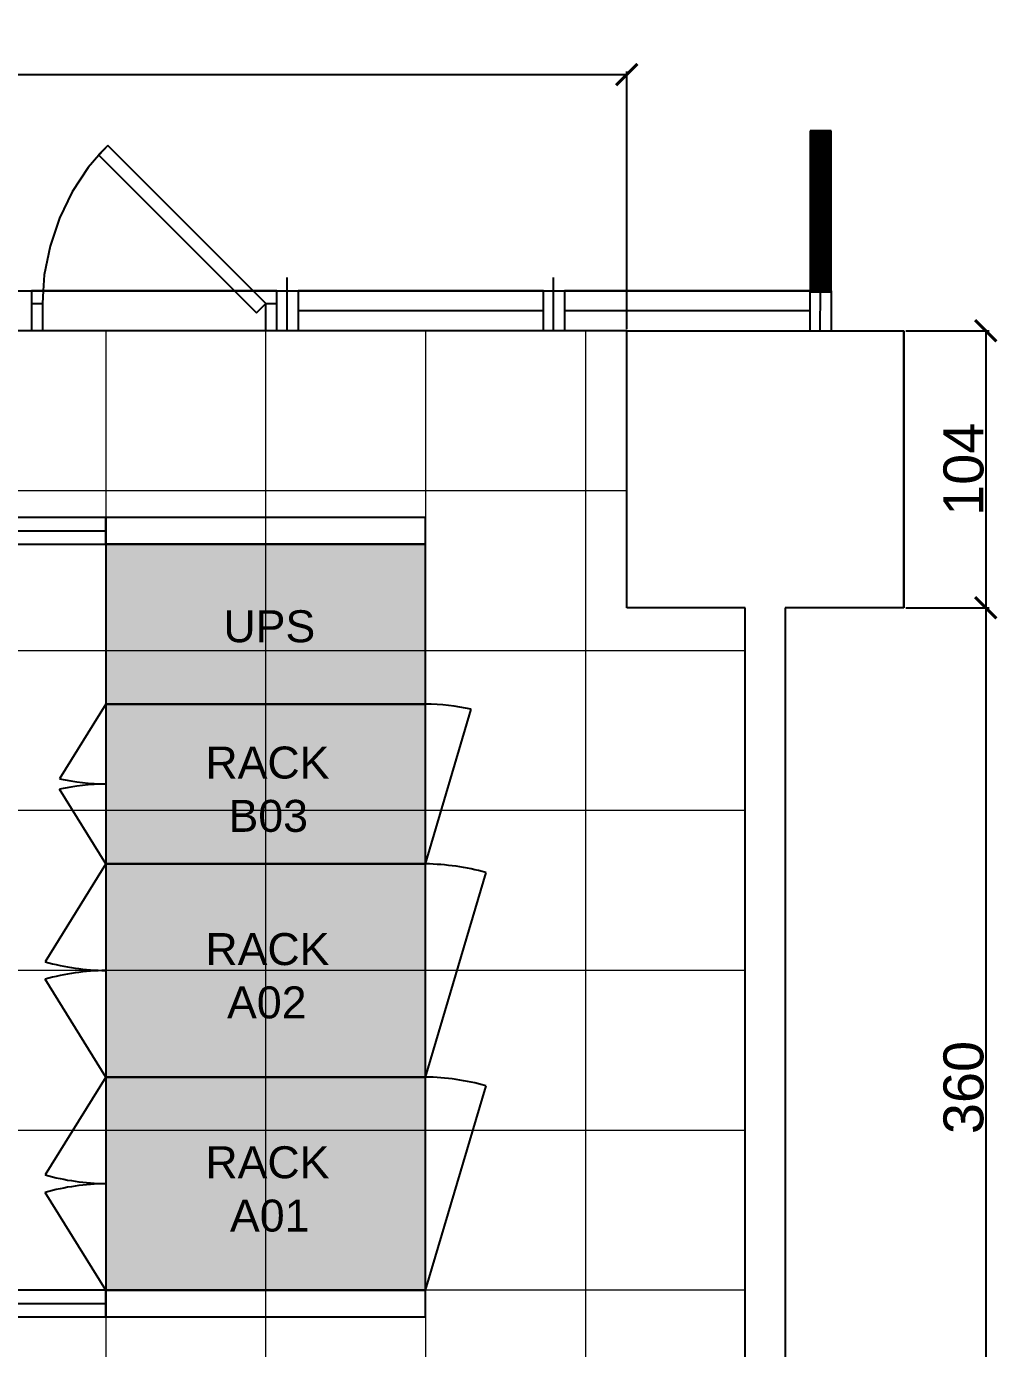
# Model space of a CAD drawing. Header units: millimetres. Extents: x 0 to 1680, y 0 to 1188.
# Drawn here: x 719.9 to 1084.3, y 414.9 to 911 of the extents above; entities that cross this region are included whole.
import ezdxf

# ---------------------------------------------------------------- set-up
doc = ezdxf.new("R2010")
doc.units = ezdxf.units.MM
for name, color, linetype in [('AR3100', 5, 'Continuous'), ('PDF_ACAD-2F_室內$toilet-typ$0$BLOCK1', 7, 'Continuous'), ('TEXT', 7, 'Continuous'), ('尺寸', 251, 'Continuous'), ('牆', 7, 'Continuous'), ('門', 84, 'Continuous')]:
    doc.layers.add(name, color=color, linetype=linetype)
doc.layers.add('高架地板', color=253, linetype='Continuous', lineweight=5)
doc.styles.add('Arial-Symbol', font='arial.ttf')
doc.styles.get("Standard").update_dxf_attribs({"font": 'arial.ttf'})
doc.dimstyles.new('尺寸', dxfattribs={"dimtxt": 15, "dimasz": 8, "dimexe": 1.25, "dimexo": 0.625, "dimtad": 1, "dimdsep": 46, "dimtxsty": 'Standard', "dimblk": 'ARCHTICK', "dimcen": 2.5, "dimadec": 0, "dimazin": 0, "dimtfac": 1, "dimtmove": 0, "dimatfit": 3, "dimfxl": 0, "dimarcsym": 0})

# ---------------------------------------------------------------- blocks, each defined once
blk = doc.blocks.new('_ArchTick')
at = {"color": 0, "linetype": 'ByBlock', "const_width": 0.15}
blk.add_lwpolyline([(-0.5, -0.5), (0.5, 0.5)], dxfattribs=at)
blk = doc.blocks.new('*D18')
at = {"layer": 'Defpoints', "color": 0}
for p in [(989.63, 692.82), (989.63, 332.82), (1079.88, 332.82)]:
    blk.add_point(p, dxfattribs=at)
at = {"layer": '尺寸', "color": 0, "lineweight": -2}
for p, q in [((1049.88, 692.82), (1081.13, 692.82)), ((1079.88, 692.82), (1079.88, 332.82)), ((1049.88, 332.82), (1081.13, 332.82))]:
    blk.add_line(p, q, dxfattribs=at)
at = {"layer": '尺寸', "color": 0, "lineweight": -2, "xscale": 8, "yscale": 8, "zscale": 8}
for p, rotation in [((1079.88, 692.82), 90), ((1079.88, 332.82), 270)]:
    blk.add_blockref('_ArchTick', p, dxfattribs=dict(at, rotation=rotation))
at = {"layer": '尺寸', "color": 0, "insert": (1071.59, 512.82), "char_height": 15, "attachment_point": 5, "rotation": 90}
blk.add_mtext('360', dxfattribs=at)
blk = doc.blocks.new('*D14')
at = {"layer": 'Defpoints', "color": 0}
for p in [(1011.88, 796.82), (1049.13, 692.82), (1079.88, 692.82)]:
    blk.add_point(p, dxfattribs=at)
at = {"layer": '尺寸', "color": 0, "lineweight": -2}
for p, q in [((1049.88, 796.82), (1081.13, 796.82)), ((1079.88, 796.82), (1079.88, 692.82)), ((1049.88, 692.82), (1081.13, 692.82))]:
    blk.add_line(p, q, dxfattribs=at)
at = {"layer": '尺寸', "color": 0, "lineweight": -2, "xscale": 8, "yscale": 8, "zscale": 8}
for p, rotation in [((1079.88, 796.82), 90), ((1079.88, 692.82), 270)]:
    blk.add_blockref('_ArchTick', p, dxfattribs=dict(at, rotation=rotation))
at = {"layer": '尺寸', "color": 0, "insert": (1071.59, 744.82), "char_height": 15, "attachment_point": 5, "rotation": 90}
blk.add_mtext('104', dxfattribs=at)
blk = doc.blocks.new('*D15')
at = {"layer": 'Defpoints', "color": 0}
for p in [(389.63, 892.9), (389.63, 796.82), (945.13, 796.82)]:
    blk.add_point(p, dxfattribs=at)
at = {"layer": '尺寸', "color": 0, "lineweight": -2}
for p, q in [((389.63, 797.45), (389.63, 894.15)), ((945.13, 797.45), (945.13, 894.15)), ((945.13, 892.9), (389.63, 892.9))]:
    blk.add_line(p, q, dxfattribs=at)
at = {"layer": '尺寸', "color": 0, "lineweight": -2, "xscale": 8, "yscale": 8, "zscale": 8, "rotation": 180}
blk.add_blockref('_ArchTick', (389.63, 892.9), dxfattribs=at)
at = {"layer": '尺寸', "color": 0, "lineweight": -2, "xscale": 8, "yscale": 8, "zscale": 8}
blk.add_blockref('_ArchTick', (945.13, 892.9), dxfattribs=at)
at = {"layer": '尺寸', "color": 0, "insert": (689.63, 901.16), "char_height": 15, "attachment_point": 5}
blk.add_mtext('555.5', dxfattribs=at)

msp = doc.modelspace()

# ---------------------------------------------------------------- hatches: boundary and pattern name
at = {"layer": 'PDF_ACAD-2F_室內$toilet-typ$0$BLOCK1'}
h = msp.add_hatch(color=88, dxfattribs=at)
h.dxf.hatch_style = 1
h.paths.add_polyline_path([(869.629, 716.735), (749.629, 716.735), (749.629, 656.735), (869.629, 656.735)])
h = msp.add_hatch(color=143, dxfattribs=at)
h.dxf.hatch_style = 1
h.paths.add_polyline_path([(869.629, 656.735), (749.629, 656.735), (749.629, 596.735), (869.629, 596.735)])
h = msp.add_hatch(color=9, dxfattribs=at)
h.dxf.hatch_style = 1
h.paths.add_polyline_path([(869.629, 596.735), (749.629, 596.735), (749.629, 516.735), (869.629, 516.735)])
h = msp.add_hatch(color=9, dxfattribs=at)
h.dxf.hatch_style = 1
h.paths.add_polyline_path([(869.629, 516.735), (749.629, 516.735), (749.629, 436.735), (869.629, 436.735)])

# ---------------------------------------------------------------- linework, layer by layer
at = {"color": 0}
for points in [[(869.629, 716.735), (749.629, 716.735), (749.629, 656.735), (869.629, 656.735)], [(869.629, 656.735), (749.629, 656.735), (749.629, 596.735), (869.629, 596.735)], [(869.629, 596.735), (749.629, 596.735), (749.629, 516.735), (869.629, 516.735)], [(869.629, 516.735), (749.629, 516.735), (749.629, 436.735), (869.629, 436.735)]]:
    msp.add_lwpolyline(points, close=True, dxfattribs=at)
at = {"layer": 'AR3100', "color": 7, "linetype": 'ByBlock', "lineweight": -3, "ltscale": 20}
for p, q in [((749.629, 656.735), (732.273, 628.694)), ((869.629, 596.735), (886.818, 654.813)), ((749.629, 596.735), (732.273, 624.777)), ((749.629, 596.735), (726.893, 560.002)), ((869.629, 516.735), (892.341, 593.475)), ((749.629, 516.735), (726.893, 553.469)), ((749.629, 516.735), (726.893, 480.002)), ((869.629, 436.735), (892.341, 513.475)), ((749.629, 436.735), (726.893, 473.469))]:
    msp.add_line(p, q, dxfattribs=at)
for centre, radius, start, end in [((868.14, 565.631), 91.116, 78.1712, 89.0635), ((751.14, 718.018), 91.295, 258.07294, 269.05155), ((751.14, 535.453), 91.295, 90.94845, 101.92706), ((868.14, 505.631), 91.116, 74.59707, 89.0635), ((751.14, 648.018), 91.295, 254.59765, 269.05155), ((751.14, 465.453), 91.295, 90.94845, 105.40235), ((868.14, 425.631), 91.116, 74.59707, 89.0635), ((751.14, 568.018), 91.295, 254.59765, 269.05155), ((751.14, 385.453), 91.295, 90.94845, 105.40235)]:
    msp.add_arc(centre, radius, start, end, dxfattribs=at)
at = {"layer": '牆'}
for points in [[(1014.406, 871.609), (1014.406, 871.609), (1013.93, 871.769), (1013.93, 871.769)], [(1013.93, 871.769), (1013.93, 871.769), (1014.091, 869.312), (1014.091, 869.312)], [(1014.248, 871.769), (1014.248, 871.769), (1013.93, 871.769), (1013.93, 871.769)], [(1013.93, 871.769), (1013.93, 871.769), (1013.93, 811.43), (1013.93, 811.43)], [(1014.091, 869.312), (1014.091, 869.312), (1014.091, 863.204), (1014.091, 863.204)], [(1014.566, 871.769), (1014.566, 871.769), (1014.248, 871.769), (1014.248, 871.769)], [(1014.248, 871.769), (1014.248, 871.769), (1014.248, 811.43), (1014.248, 811.43)], [(1014.248, 811.43), (1014.248, 811.43), (1014.248, 871.769), (1014.248, 871.769)], [(1014.726, 871.609), (1014.726, 871.609), (1014.406, 871.609), (1014.406, 871.609)], [(1014.406, 871.609), (1014.406, 871.609), (1014.406, 869.312), (1014.406, 869.312)], [(1014.406, 869.312), (1014.406, 869.312), (1014.406, 863.204), (1014.406, 863.204)], [(1014.566, 811.43), (1014.566, 811.43), (1014.566, 871.769), (1014.566, 871.769)], [(1014.884, 871.769), (1014.884, 871.769), (1014.566, 871.769), (1014.566, 871.769)], [(1014.566, 871.769), (1014.566, 871.769), (1014.566, 811.43), (1014.566, 811.43)], [(1015.042, 871.609), (1015.042, 871.609), (1014.726, 871.609), (1014.726, 871.609)], [(1014.726, 871.609), (1014.726, 871.609), (1014.726, 869.312), (1014.726, 869.312)], [(1014.726, 869.312), (1014.726, 869.312), (1014.726, 863.204), (1014.726, 863.204)], [(1015.202, 871.769), (1015.202, 871.769), (1014.884, 871.769), (1014.884, 871.769)], [(1014.884, 871.769), (1014.884, 871.769), (1014.884, 811.43), (1014.884, 811.43)], [(1014.884, 811.43), (1014.884, 811.43), (1014.884, 871.769), (1014.884, 871.769)], [(1015.359, 871.609), (1015.359, 871.609), (1015.042, 871.609), (1015.042, 871.609)], [(1015.042, 871.609), (1015.042, 871.609), (1015.042, 869.312), (1015.042, 869.312)], [(1015.042, 869.312), (1015.042, 869.312), (1015.042, 863.204), (1015.042, 863.204)], [(1015.202, 811.43), (1015.202, 811.43), (1015.202, 871.769), (1015.202, 871.769)], [(1015.52, 871.769), (1015.52, 871.769), (1015.202, 871.769), (1015.202, 871.769)], [(1015.202, 871.769), (1015.202, 871.769), (1015.202, 811.43), (1015.202, 811.43)], [(1015.677, 871.609), (1015.677, 871.609), (1015.359, 871.609), (1015.359, 871.609)], [(1015.359, 871.609), (1015.359, 871.609), (1015.359, 869.312), (1015.359, 869.312)], [(1015.359, 869.312), (1015.359, 869.312), (1015.359, 863.204), (1015.359, 863.204)], [(1015.52, 811.43), (1015.52, 811.43), (1015.52, 871.769), (1015.52, 871.769)], [(1015.838, 871.769), (1015.838, 871.769), (1015.52, 871.769), (1015.52, 871.769)], [(1015.52, 871.769), (1015.52, 871.769), (1015.52, 811.43), (1015.52, 811.43)], [(1015.995, 871.609), (1015.995, 871.609), (1015.677, 871.609), (1015.677, 871.609)], [(1015.677, 871.609), (1015.677, 871.609), (1015.677, 869.312), (1015.677, 869.312)], [(1015.677, 869.312), (1015.677, 869.312), (1015.677, 863.204), (1015.677, 863.204)], [(1016.153, 871.769), (1016.153, 871.769), (1015.838, 871.769), (1015.838, 871.769)], [(1015.838, 871.769), (1015.838, 871.769), (1015.838, 811.43), (1015.838, 811.43)], [(1015.838, 811.43), (1015.838, 811.43), (1015.838, 871.769), (1015.838, 871.769)], [(1016.313, 871.609), (1016.313, 871.609), (1015.995, 871.609), (1015.995, 871.609)], [(1015.995, 871.609), (1015.995, 871.609), (1015.995, 869.312), (1015.995, 869.312)], [(1015.995, 869.312), (1015.995, 869.312), (1015.995, 863.204), (1015.995, 863.204)], [(1016.153, 811.43), (1016.153, 811.43), (1016.153, 871.769), (1016.153, 871.769)], [(1016.473, 871.769), (1016.473, 871.769), (1016.153, 871.769), (1016.153, 871.769)], [(1016.153, 871.769), (1016.153, 871.769), (1016.153, 811.43), (1016.153, 811.43)], [(1016.631, 871.609), (1016.631, 871.609), (1016.313, 871.609), (1016.313, 871.609)], [(1016.313, 871.609), (1016.313, 871.609), (1016.313, 869.312), (1016.313, 869.312)], [(1016.313, 869.312), (1016.313, 869.312), (1016.313, 863.204), (1016.313, 863.204)], [(1016.789, 871.769), (1016.789, 871.769), (1016.471, 871.769), (1016.471, 871.769)], [(1016.471, 871.769), (1016.471, 871.769), (1016.471, 811.43), (1016.471, 811.43)], [(1016.473, 811.43), (1016.473, 811.43), (1016.473, 871.769), (1016.473, 871.769)], [(1016.949, 871.609), (1016.949, 871.609), (1016.631, 871.609), (1016.631, 871.609)], [(1016.631, 871.609), (1016.631, 871.609), (1016.631, 869.312), (1016.631, 869.312)], [(1016.631, 869.312), (1016.631, 869.312), (1016.631, 863.204), (1016.631, 863.204)], [(1016.789, 811.43), (1016.789, 811.43), (1016.789, 871.769), (1016.789, 871.769)], [(1017.106, 871.769), (1017.106, 871.769), (1016.789, 871.769), (1016.789, 871.769)], [(1016.789, 871.769), (1016.789, 871.769), (1016.789, 811.43), (1016.789, 811.43)], [(1017.264, 871.609), (1017.264, 871.609), (1016.949, 871.609), (1016.949, 871.609)], [(1016.949, 871.609), (1016.949, 871.609), (1016.949, 869.312), (1016.949, 869.312)], [(1016.949, 869.312), (1016.949, 869.312), (1016.949, 863.204), (1016.949, 863.204)], [(1017.106, 811.43), (1017.106, 811.43), (1017.106, 871.769), (1017.106, 871.769)], [(1017.424, 871.769), (1017.424, 871.769), (1017.106, 871.769), (1017.106, 871.769)], [(1017.106, 871.769), (1017.106, 871.769), (1017.106, 811.43), (1017.106, 811.43)], [(1017.585, 871.609), (1017.585, 871.609), (1017.264, 871.609), (1017.264, 871.609)], [(1017.264, 871.609), (1017.264, 871.609), (1017.264, 869.312), (1017.264, 869.312)], [(1017.264, 869.312), (1017.264, 869.312), (1017.264, 863.204), (1017.264, 863.204)], [(1017.742, 871.769), (1017.742, 871.769), (1017.424, 871.769), (1017.424, 871.769)], [(1017.424, 871.769), (1017.424, 871.769), (1017.424, 811.43), (1017.424, 811.43)], [(1017.424, 811.43), (1017.424, 811.43), (1017.424, 871.769), (1017.424, 871.769)], [(1017.9, 871.609), (1017.9, 871.609), (1017.585, 871.609), (1017.585, 871.609)], [(1017.585, 871.609), (1017.585, 871.609), (1017.585, 869.312), (1017.585, 869.312)], [(1017.585, 869.312), (1017.585, 869.312), (1017.585, 863.204), (1017.585, 863.204)], [(1017.742, 811.43), (1017.742, 811.43), (1017.742, 871.769), (1017.742, 871.769)], [(1018.06, 871.769), (1018.06, 871.769), (1017.742, 871.769), (1017.742, 871.769)], [(1017.742, 871.769), (1017.742, 871.769), (1017.742, 811.43), (1017.742, 811.43)], [(1018.218, 871.609), (1018.218, 871.609), (1017.9, 871.609), (1017.9, 871.609)], [(1017.9, 871.609), (1017.9, 871.609), (1017.9, 869.312), (1017.9, 869.312)], [(1017.9, 869.312), (1017.9, 869.312), (1017.9, 863.204), (1017.9, 863.204)], [(1018.06, 811.43), (1018.06, 811.43), (1018.06, 871.769), (1018.06, 871.769)], [(1018.378, 871.769), (1018.378, 871.769), (1018.06, 871.769), (1018.06, 871.769)], [(1018.06, 871.769), (1018.06, 871.769), (1018.06, 811.43), (1018.06, 811.43)], [(1018.536, 871.609), (1018.536, 871.609), (1018.218, 871.609), (1018.218, 871.609)], [(1018.218, 871.609), (1018.218, 871.609), (1018.218, 869.312), (1018.218, 869.312)], [(1018.218, 869.312), (1018.218, 869.312), (1018.218, 863.204), (1018.218, 863.204)], [(1018.696, 871.769), (1018.696, 871.769), (1018.375, 871.769), (1018.375, 871.769)], [(1018.375, 871.769), (1018.375, 871.769), (1018.375, 811.43), (1018.375, 811.43)], [(1018.378, 811.43), (1018.378, 811.43), (1018.378, 871.769), (1018.378, 871.769)], [(1018.853, 871.609), (1018.853, 871.609), (1018.536, 871.609), (1018.536, 871.609)], [(1018.536, 871.609), (1018.536, 871.609), (1018.536, 869.312), (1018.536, 869.312)], [(1018.536, 869.312), (1018.536, 869.312), (1018.536, 863.204), (1018.536, 863.204)], [(1019.011, 871.769), (1019.011, 871.769), (1018.696, 871.769), (1018.696, 871.769)], [(1018.696, 871.769), (1018.696, 871.769), (1018.696, 811.43), (1018.696, 811.43)], [(1018.696, 811.43), (1018.696, 811.43), (1018.696, 871.769), (1018.696, 871.769)], [(1019.171, 871.609), (1019.171, 871.609), (1018.853, 871.609), (1018.853, 871.609)], [(1018.853, 871.609), (1018.853, 871.609), (1018.853, 869.312), (1018.853, 869.312)], [(1018.853, 869.312), (1018.853, 869.312), (1018.853, 863.204), (1018.853, 863.204)], [(1019.329, 871.769), (1019.329, 871.769), (1019.011, 871.769), (1019.011, 871.769)], [(1019.011, 871.769), (1019.011, 871.769), (1019.011, 811.43), (1019.011, 811.43)], [(1019.011, 811.43), (1019.011, 811.43), (1019.011, 871.769), (1019.011, 871.769)], [(1019.489, 871.609), (1019.489, 871.609), (1019.171, 871.609), (1019.171, 871.609)], [(1019.171, 871.609), (1019.171, 871.609), (1019.171, 869.312), (1019.171, 869.312)], [(1019.171, 869.312), (1019.171, 869.312), (1019.171, 863.204), (1019.171, 863.204)], [(1019.329, 811.43), (1019.329, 811.43), (1019.329, 871.769), (1019.329, 871.769)], [(1019.647, 871.769), (1019.647, 871.769), (1019.329, 871.769), (1019.329, 871.769)], [(1019.329, 871.769), (1019.329, 871.769), (1019.329, 811.43), (1019.329, 811.43)], [(1019.807, 871.609), (1019.807, 871.609), (1019.489, 871.609), (1019.489, 871.609)], [(1019.489, 871.609), (1019.489, 871.609), (1019.489, 869.312), (1019.489, 869.312)], [(1019.489, 869.312), (1019.489, 869.312), (1019.489, 863.204), (1019.489, 863.204)], [(1019.965, 871.769), (1019.965, 871.769), (1019.647, 871.769), (1019.647, 871.769)], [(1019.647, 871.769), (1019.647, 871.769), (1019.647, 811.43), (1019.647, 811.43)], [(1019.647, 811.43), (1019.647, 811.43), (1019.647, 871.769), (1019.647, 871.769)], [(1020.122, 871.609), (1020.122, 871.609), (1019.807, 871.609), (1019.807, 871.609)], [(1019.807, 871.609), (1019.807, 871.609), (1019.807, 869.312), (1019.807, 869.312)], [(1019.807, 869.312), (1019.807, 869.312), (1019.807, 863.204), (1019.807, 863.204)], [(1019.965, 811.43), (1019.965, 811.43), (1019.965, 871.769), (1019.965, 871.769)], [(1020.283, 871.769), (1020.283, 871.769), (1019.965, 871.769), (1019.965, 871.769)], [(1019.965, 871.769), (1019.965, 871.769), (1019.965, 811.43), (1019.965, 811.43)], [(1020.44, 871.609), (1020.44, 871.609), (1020.122, 871.609), (1020.122, 871.609)], [(1020.122, 871.609), (1020.122, 871.609), (1020.122, 869.312), (1020.122, 869.312)], [(1020.122, 869.312), (1020.122, 869.312), (1020.122, 863.204), (1020.122, 863.204)], [(1020.283, 811.43), (1020.283, 811.43), (1020.283, 871.769), (1020.283, 871.769)], [(1020.6, 871.769), (1020.6, 871.769), (1020.283, 871.769), (1020.283, 871.769)], [(1020.283, 871.769), (1020.283, 871.769), (1020.283, 811.43), (1020.283, 811.43)], [(1020.758, 871.609), (1020.758, 871.609), (1020.44, 871.609), (1020.44, 871.609)], [(1020.44, 871.609), (1020.44, 871.609), (1020.44, 869.312), (1020.44, 869.312)], [(1020.44, 869.312), (1020.44, 869.312), (1020.44, 863.204), (1020.44, 863.204)], [(1020.918, 871.769), (1020.918, 871.769), (1020.6, 871.769), (1020.6, 871.769)], [(1020.6, 871.769), (1020.6, 871.769), (1020.6, 811.43), (1020.6, 811.43)], [(1020.6, 811.43), (1020.6, 811.43), (1020.6, 871.769), (1020.6, 871.769)], [(1021.076, 871.609), (1021.076, 871.609), (1020.758, 871.609), (1020.758, 871.609)], [(1020.758, 871.609), (1020.758, 871.609), (1020.758, 869.312), (1020.758, 869.312)], [(1020.758, 869.312), (1020.758, 869.312), (1020.758, 863.204), (1020.758, 863.204)], [(1021.236, 871.769), (1021.236, 871.769), (1020.918, 871.769), (1020.918, 871.769)], [(1020.918, 871.769), (1020.918, 871.769), (1020.918, 811.43), (1020.918, 811.43)], [(1020.918, 811.43), (1020.918, 811.43), (1020.918, 871.769), (1020.918, 871.769)], [(1021.394, 871.609), (1021.394, 871.609), (1021.076, 871.609), (1021.076, 871.609)], [(1021.076, 871.609), (1021.076, 871.609), (1021.076, 869.312), (1021.076, 869.312)], [(1021.076, 869.312), (1021.076, 869.312), (1021.076, 863.204), (1021.076, 863.204)], [(1021.554, 871.769), (1021.554, 871.769), (1021.234, 871.769), (1021.234, 871.769)], [(1021.234, 871.769), (1021.234, 871.769), (1021.234, 811.43), (1021.234, 811.43)], [(1021.236, 811.43), (1021.236, 811.43), (1021.236, 871.769), (1021.236, 871.769)], [(1021.869, 871.769), (1021.869, 871.769), (1021.394, 871.609), (1021.394, 871.609)], [(1021.394, 871.609), (1021.394, 871.609), (1021.394, 869.312), (1021.394, 869.312)], [(1021.394, 869.312), (1021.394, 869.312), (1021.394, 863.204), (1021.394, 863.204)], [(1021.869, 871.769), (1021.869, 871.769), (1021.554, 871.769), (1021.554, 871.769)], [(1021.554, 871.769), (1021.554, 871.769), (1021.554, 811.43), (1021.554, 811.43)], [(1021.554, 811.43), (1021.554, 811.43), (1021.554, 871.769), (1021.554, 871.769)], [(1021.712, 869.312), (1021.712, 869.312), (1021.869, 871.769), (1021.869, 871.769)], [(1021.712, 863.204), (1021.712, 863.204), (1021.712, 869.312), (1021.712, 869.312)], [(1021.869, 811.43), (1021.869, 811.43), (1021.869, 871.769), (1021.869, 871.769)], [(750.355, 866.368), (750.355, 866.368), (746.861, 862.874), (746.861, 862.874)], [(750.355, 866.368), (750.355, 866.368), (747.074, 862.66), (747.074, 862.66)], [(804.977, 811.746), (804.977, 811.746), (750.355, 866.368), (750.355, 866.368)], [(747.074, 862.66), (747.074, 862.66), (743.051, 858.114), (743.051, 858.114)], [(746.861, 862.874), (746.861, 862.874), (747.074, 862.66), (747.074, 862.66)], [(747.074, 862.66), (747.074, 862.66), (797.991, 811.746), (797.991, 811.746)], [(1014.091, 863.204), (1014.091, 863.204), (1013.93, 831.754), (1013.93, 831.754)], [(1014.091, 863.204), (1014.091, 863.204), (1014.091, 854.457), (1014.091, 854.457)], [(1014.406, 863.204), (1014.406, 863.204), (1014.406, 854.457), (1014.406, 854.457)], [(1014.726, 863.204), (1014.726, 863.204), (1014.726, 854.457), (1014.726, 854.457)], [(1015.042, 863.204), (1015.042, 863.204), (1015.042, 854.457), (1015.042, 854.457)], [(1015.359, 863.204), (1015.359, 863.204), (1015.359, 854.457), (1015.359, 854.457)], [(1015.677, 863.204), (1015.677, 863.204), (1015.677, 854.457), (1015.677, 854.457)], [(1015.995, 863.204), (1015.995, 863.204), (1015.995, 854.457), (1015.995, 854.457)], [(1016.313, 863.204), (1016.313, 863.204), (1016.313, 854.457), (1016.313, 854.457)], [(1016.631, 863.204), (1016.631, 863.204), (1016.631, 854.457), (1016.631, 854.457)], [(1016.949, 863.204), (1016.949, 863.204), (1016.949, 854.457), (1016.949, 854.457)], [(1017.264, 863.204), (1017.264, 863.204), (1017.264, 854.457), (1017.264, 854.457)], [(1017.585, 863.204), (1017.585, 863.204), (1017.585, 854.457), (1017.585, 854.457)], [(1017.9, 863.204), (1017.9, 863.204), (1017.9, 854.457), (1017.9, 854.457)], [(1018.218, 863.204), (1018.218, 863.204), (1018.218, 854.457), (1018.218, 854.457)], [(1018.536, 863.204), (1018.536, 863.204), (1018.536, 854.457), (1018.536, 854.457)], [(1018.853, 863.204), (1018.853, 863.204), (1018.853, 854.457), (1018.853, 854.457)], [(1019.171, 863.204), (1019.171, 863.204), (1019.171, 854.457), (1019.171, 854.457)], [(1019.489, 863.204), (1019.489, 863.204), (1019.489, 854.457), (1019.489, 854.457)], [(1019.807, 863.204), (1019.807, 863.204), (1019.807, 854.457), (1019.807, 854.457)], [(1020.122, 863.204), (1020.122, 863.204), (1020.122, 854.457), (1020.122, 854.457)], [(1020.44, 863.204), (1020.44, 863.204), (1020.44, 854.457), (1020.44, 854.457)], [(1020.758, 863.204), (1020.758, 863.204), (1020.758, 854.457), (1020.758, 854.457)], [(1021.076, 863.204), (1021.076, 863.204), (1021.076, 854.457), (1021.076, 854.457)], [(1021.394, 863.204), (1021.394, 863.204), (1021.394, 854.457), (1021.394, 854.457)], [(1021.712, 854.457), (1021.712, 854.457), (1021.712, 863.204), (1021.712, 863.204)], [(743.051, 858.114), (743.051, 858.114), (737.017, 848.903), (737.017, 848.903)], [(1014.091, 854.457), (1014.091, 854.457), (1014.091, 844.245), (1014.091, 844.245)], [(1014.406, 854.457), (1014.406, 854.457), (1014.406, 844.245), (1014.406, 844.245)], [(1014.726, 854.457), (1014.726, 854.457), (1014.726, 844.245), (1014.726, 844.245)], [(1015.042, 854.457), (1015.042, 854.457), (1015.042, 844.245), (1015.042, 844.245)], [(1015.359, 854.457), (1015.359, 854.457), (1015.359, 844.245), (1015.359, 844.245)], [(1015.677, 854.457), (1015.677, 854.457), (1015.677, 844.245), (1015.677, 844.245)], [(1015.995, 854.457), (1015.995, 854.457), (1015.995, 844.245), (1015.995, 844.245)], [(1016.313, 854.457), (1016.313, 854.457), (1016.313, 844.245), (1016.313, 844.245)], [(1016.631, 854.457), (1016.631, 854.457), (1016.631, 844.245), (1016.631, 844.245)], [(1016.949, 854.457), (1016.949, 854.457), (1016.949, 844.245), (1016.949, 844.245)], [(1017.264, 854.457), (1017.264, 854.457), (1017.264, 844.245), (1017.264, 844.245)], [(1017.585, 854.457), (1017.585, 854.457), (1017.585, 844.245), (1017.585, 844.245)], [(1017.9, 854.457), (1017.9, 854.457), (1017.9, 844.245), (1017.9, 844.245)], [(1018.218, 854.457), (1018.218, 854.457), (1018.218, 844.245), (1018.218, 844.245)], [(1018.536, 854.457), (1018.536, 854.457), (1018.536, 844.245), (1018.536, 844.245)], [(1018.853, 854.457), (1018.853, 854.457), (1018.853, 844.245), (1018.853, 844.245)], [(1019.171, 854.457), (1019.171, 854.457), (1019.171, 844.245), (1019.171, 844.245)], [(1019.489, 854.457), (1019.489, 854.457), (1019.489, 844.245), (1019.489, 844.245)], [(1019.807, 854.457), (1019.807, 854.457), (1019.807, 844.245), (1019.807, 844.245)], [(1020.122, 854.457), (1020.122, 854.457), (1020.122, 844.245), (1020.122, 844.245)], [(1020.44, 854.457), (1020.44, 854.457), (1020.44, 844.245), (1020.44, 844.245)], [(1020.758, 854.457), (1020.758, 854.457), (1020.758, 844.245), (1020.758, 844.245)], [(1021.076, 854.457), (1021.076, 854.457), (1021.076, 844.245), (1021.076, 844.245)], [(1021.394, 854.457), (1021.394, 854.457), (1021.394, 844.245), (1021.394, 844.245)], [(1021.712, 844.245), (1021.712, 844.245), (1021.712, 854.457), (1021.712, 854.457)], [(737.017, 848.903), (737.017, 848.903), (732.254, 839.057), (732.254, 839.057)], [(1014.091, 844.245), (1014.091, 844.245), (1014.091, 833.739), (1014.091, 833.739)], [(1014.406, 844.245), (1014.406, 844.245), (1014.406, 833.739), (1014.406, 833.739)], [(1014.726, 844.245), (1014.726, 844.245), (1014.726, 833.739), (1014.726, 833.739)], [(1015.042, 844.245), (1015.042, 844.245), (1015.042, 833.739), (1015.042, 833.739)], [(1015.359, 844.245), (1015.359, 844.245), (1015.359, 833.739), (1015.359, 833.739)], [(1015.677, 844.245), (1015.677, 844.245), (1015.677, 833.739), (1015.677, 833.739)], [(1015.995, 844.245), (1015.995, 844.245), (1015.995, 833.739), (1015.995, 833.739)], [(1016.313, 844.245), (1016.313, 844.245), (1016.313, 833.739), (1016.313, 833.739)], [(1016.631, 844.245), (1016.631, 844.245), (1016.631, 833.739), (1016.631, 833.739)], [(1016.949, 844.245), (1016.949, 844.245), (1016.949, 833.739), (1016.949, 833.739)], [(1017.264, 844.245), (1017.264, 844.245), (1017.264, 833.739), (1017.264, 833.739)], [(1017.585, 844.245), (1017.585, 844.245), (1017.585, 833.739), (1017.585, 833.739)], [(1017.9, 844.245), (1017.9, 844.245), (1017.9, 833.739), (1017.9, 833.739)], [(1018.218, 844.245), (1018.218, 844.245), (1018.218, 833.739), (1018.218, 833.739)], [(1018.536, 844.245), (1018.536, 844.245), (1018.536, 833.739), (1018.536, 833.739)], [(1018.853, 844.245), (1018.853, 844.245), (1018.853, 833.739), (1018.853, 833.739)], [(1019.171, 844.245), (1019.171, 844.245), (1019.171, 833.739), (1019.171, 833.739)], [(1019.489, 844.245), (1019.489, 844.245), (1019.489, 833.739), (1019.489, 833.739)], [(1019.807, 844.245), (1019.807, 844.245), (1019.807, 833.739), (1019.807, 833.739)], [(1020.122, 844.245), (1020.122, 844.245), (1020.122, 833.739), (1020.122, 833.739)], [(1020.44, 844.245), (1020.44, 844.245), (1020.44, 833.739), (1020.44, 833.739)], [(1020.758, 844.245), (1020.758, 844.245), (1020.758, 833.739), (1020.758, 833.739)], [(1021.076, 844.245), (1021.076, 844.245), (1021.076, 833.739), (1021.076, 833.739)], [(1021.394, 844.245), (1021.394, 844.245), (1021.394, 833.739), (1021.394, 833.739)], [(1021.712, 833.739), (1021.712, 833.739), (1021.712, 844.245), (1021.712, 844.245)], [(732.254, 839.057), (732.254, 839.057), (728.76, 828.58), (728.76, 828.58)], [(1014.091, 833.739), (1014.091, 833.739), (1013.93, 831.754), (1013.93, 831.754)], [(1014.406, 833.739), (1014.406, 833.739), (1014.406, 824.112), (1014.406, 824.112)], [(1014.726, 833.739), (1014.726, 833.739), (1014.726, 824.112), (1014.726, 824.112)], [(1015.042, 833.739), (1015.042, 833.739), (1015.042, 824.112), (1015.042, 824.112)], [(1015.359, 833.739), (1015.359, 833.739), (1015.359, 824.112), (1015.359, 824.112)], [(1015.677, 833.739), (1015.677, 833.739), (1015.677, 824.112), (1015.677, 824.112)], [(1015.995, 833.739), (1015.995, 833.739), (1015.995, 824.112), (1015.995, 824.112)], [(1016.313, 833.739), (1016.313, 833.739), (1016.313, 824.112), (1016.313, 824.112)], [(1016.631, 833.739), (1016.631, 833.739), (1016.631, 824.112), (1016.631, 824.112)], [(1016.949, 833.739), (1016.949, 833.739), (1016.949, 824.112), (1016.949, 824.112)], [(1017.264, 833.739), (1017.264, 833.739), (1017.264, 824.112), (1017.264, 824.112)], [(1017.585, 833.739), (1017.585, 833.739), (1017.585, 824.112), (1017.585, 824.112)], [(1017.9, 833.739), (1017.9, 833.739), (1017.9, 824.112), (1017.9, 824.112)], [(1018.218, 833.739), (1018.218, 833.739), (1018.218, 824.112), (1018.218, 824.112)], [(1018.536, 833.739), (1018.536, 833.739), (1018.536, 824.112), (1018.536, 824.112)], [(1018.853, 833.739), (1018.853, 833.739), (1018.853, 824.112), (1018.853, 824.112)], [(1019.171, 833.739), (1019.171, 833.739), (1019.171, 824.112), (1019.171, 824.112)], [(1019.489, 833.739), (1019.489, 833.739), (1019.489, 824.112), (1019.489, 824.112)], [(1019.807, 833.739), (1019.807, 833.739), (1019.807, 824.112), (1019.807, 824.112)], [(1020.122, 833.739), (1020.122, 833.739), (1020.122, 824.112), (1020.122, 824.112)], [(1020.44, 833.739), (1020.44, 833.739), (1020.44, 824.112), (1020.44, 824.112)], [(1020.758, 833.739), (1020.758, 833.739), (1020.758, 824.112), (1020.758, 824.112)], [(1021.076, 833.739), (1021.076, 833.739), (1021.076, 824.112), (1021.076, 824.112)], [(1021.394, 833.739), (1021.394, 833.739), (1021.394, 824.112), (1021.394, 824.112)], [(1021.712, 824.112), (1021.712, 824.112), (1021.712, 833.739), (1021.712, 833.739)], [(728.76, 828.58), (728.76, 828.58), (726.538, 817.783), (726.538, 817.783)], [(1013.93, 831.754), (1013.93, 831.754), (1014.091, 824.112), (1014.091, 824.112)], [(1014.091, 824.112), (1014.091, 824.112), (1014.091, 816.538), (1014.091, 816.538)], [(1014.406, 824.112), (1014.406, 824.112), (1014.406, 816.538), (1014.406, 816.538)], [(1014.726, 824.112), (1014.726, 824.112), (1014.726, 816.538), (1014.726, 816.538)], [(1015.042, 824.112), (1015.042, 824.112), (1015.042, 816.538), (1015.042, 816.538)], [(1015.359, 824.112), (1015.359, 824.112), (1015.359, 816.538), (1015.359, 816.538)], [(1015.677, 824.112), (1015.677, 824.112), (1015.677, 816.538), (1015.677, 816.538)], [(1015.995, 824.112), (1015.995, 824.112), (1015.995, 816.538), (1015.995, 816.538)], [(1016.313, 824.112), (1016.313, 824.112), (1016.313, 816.538), (1016.313, 816.538)], [(1016.631, 824.112), (1016.631, 824.112), (1016.631, 816.538), (1016.631, 816.538)], [(1016.949, 824.112), (1016.949, 824.112), (1016.949, 816.538), (1016.949, 816.538)], [(1017.264, 824.112), (1017.264, 824.112), (1017.264, 816.538), (1017.264, 816.538)], [(1017.585, 824.112), (1017.585, 824.112), (1017.742, 816.826), (1017.742, 816.826)], [(1017.9, 824.112), (1017.9, 824.112), (1017.742, 816.826), (1017.742, 816.826)], [(1018.218, 824.112), (1018.218, 824.112), (1018.218, 816.538), (1018.218, 816.538)], [(1018.536, 824.112), (1018.536, 824.112), (1018.536, 816.538), (1018.536, 816.538)], [(1018.853, 824.112), (1018.853, 824.112), (1018.853, 816.538), (1018.853, 816.538)], [(1019.171, 824.112), (1019.171, 824.112), (1019.171, 816.538), (1019.171, 816.538)], [(1019.489, 824.112), (1019.489, 824.112), (1019.489, 816.538), (1019.489, 816.538)], [(1019.807, 824.112), (1019.807, 824.112), (1019.807, 816.538), (1019.807, 816.538)], [(1020.122, 824.112), (1020.122, 824.112), (1020.122, 816.538), (1020.122, 816.538)], [(1020.44, 824.112), (1020.44, 824.112), (1020.44, 816.538), (1020.44, 816.538)], [(1020.758, 824.112), (1020.758, 824.112), (1020.758, 816.538), (1020.758, 816.538)], [(1021.076, 824.112), (1021.076, 824.112), (1021.076, 816.538), (1021.076, 816.538)], [(1021.394, 824.112), (1021.394, 824.112), (1021.394, 816.538), (1021.394, 816.538)], [(1021.712, 816.538), (1021.712, 816.538), (1021.712, 824.112), (1021.712, 824.112)], [(726.538, 817.783), (726.538, 817.783), (726.182, 811.746), (726.182, 811.746)], [(817.679, 811.746), (817.679, 811.746), (817.679, 816.826), (817.679, 816.826)], [(917.711, 811.746), (917.711, 811.746), (917.711, 816.826), (917.711, 816.826)], [(1014.091, 816.538), (1014.091, 816.538), (1014.091, 812.189), (1014.091, 812.189)], [(1014.406, 816.538), (1014.406, 816.538), (1014.406, 812.189), (1014.406, 812.189)], [(1014.726, 816.538), (1014.726, 816.538), (1014.726, 812.189), (1014.726, 812.189)], [(1015.042, 816.538), (1015.042, 816.538), (1015.042, 812.189), (1015.042, 812.189)], [(1015.359, 816.538), (1015.359, 816.538), (1015.359, 812.189), (1015.359, 812.189)], [(1015.677, 816.538), (1015.677, 816.538), (1015.677, 812.189), (1015.677, 812.189)], [(1015.995, 816.538), (1015.995, 816.538), (1015.995, 812.189), (1015.995, 812.189)], [(1016.313, 816.538), (1016.313, 816.538), (1016.313, 812.189), (1016.313, 812.189)], [(1016.631, 816.538), (1016.631, 816.538), (1016.631, 812.189), (1016.631, 812.189)], [(1016.949, 816.538), (1016.949, 816.538), (1016.949, 812.189), (1016.949, 812.189)], [(1017.264, 816.538), (1017.264, 816.538), (1017.264, 812.189), (1017.264, 812.189)], [(1017.742, 816.826), (1017.742, 816.826), (1017.585, 816.538), (1017.585, 816.538)], [(1017.585, 816.538), (1017.585, 816.538), (1017.585, 812.189), (1017.585, 812.189)], [(1017.742, 816.826), (1017.742, 816.826), (1017.9, 816.538), (1017.9, 816.538)], [(1017.9, 812.189), (1017.9, 812.189), (1017.9, 816.538), (1017.9, 816.538)], [(1018.218, 816.538), (1018.218, 816.538), (1018.218, 812.189), (1018.218, 812.189)], [(1018.536, 816.538), (1018.536, 816.538), (1018.536, 812.189), (1018.536, 812.189)], [(1018.853, 816.538), (1018.853, 816.538), (1018.853, 812.189), (1018.853, 812.189)], [(1019.171, 816.538), (1019.171, 816.538), (1019.171, 812.189), (1019.171, 812.189)], [(1019.489, 816.538), (1019.489, 816.538), (1019.489, 812.189), (1019.489, 812.189)], [(1019.807, 816.538), (1019.807, 816.538), (1019.807, 812.189), (1019.807, 812.189)], [(1020.122, 816.538), (1020.122, 816.538), (1020.122, 812.189), (1020.122, 812.189)], [(1020.44, 816.538), (1020.44, 816.538), (1020.44, 812.189), (1020.44, 812.189)], [(1020.758, 816.538), (1020.758, 816.538), (1020.758, 812.189), (1020.758, 812.189)], [(1021.076, 816.538), (1021.076, 816.538), (1021.076, 812.189), (1021.076, 812.189)], [(1021.394, 816.538), (1021.394, 816.538), (1021.394, 812.189), (1021.394, 812.189)], [(1021.712, 812.189), (1021.712, 812.189), (1021.712, 816.538), (1021.712, 816.538)], [(313.707, 811.824), (541.656, 811.824), (780.005, 811.824), (1021.869, 811.824)], [(717.963, 811.746), (717.963, 811.746), (721.775, 811.746), (721.775, 811.746)], [(726.182, 811.746), (726.182, 811.746), (721.775, 811.746), (721.775, 811.746)], [(721.775, 811.746), (721.775, 811.746), (721.775, 806.985), (721.775, 806.985)], [(726.182, 811.746), (726.182, 811.746), (725.902, 806.985), (725.902, 806.985)], [(797.991, 811.746), (797.991, 811.746), (726.182, 811.746), (726.182, 811.746)], [(797.991, 811.746), (797.991, 811.746), (806.246, 803.491), (806.246, 803.491)], [(804.977, 811.746), (804.977, 811.746), (797.991, 811.746), (797.991, 811.746)], [(809.737, 806.985), (809.737, 806.985), (804.977, 811.746), (804.977, 811.746)], [(813.867, 811.746), (813.867, 811.746), (804.977, 811.746), (804.977, 811.746)], [(813.867, 806.985), (813.867, 806.985), (813.867, 811.746), (813.867, 811.746)], [(813.867, 811.746), (813.867, 811.746), (817.679, 811.746), (817.679, 811.746)], [(817.679, 796.824), (817.679, 796.824), (817.679, 811.746), (817.679, 811.746)], [(817.679, 811.746), (817.679, 811.746), (821.806, 811.746), (821.806, 811.746)], [(913.901, 811.746), (913.901, 811.746), (821.806, 811.746), (821.806, 811.746)], [(821.806, 811.746), (821.806, 811.746), (821.806, 804.442), (821.806, 804.442)], [(913.899, 804.442), (913.899, 804.442), (913.901, 811.746), (913.901, 811.746)], [(913.901, 811.746), (913.901, 811.746), (917.711, 811.746), (917.711, 811.746)], [(917.711, 811.746), (917.711, 811.746), (921.84, 811.746), (921.84, 811.746)], [(917.711, 796.824), (917.711, 796.824), (917.711, 811.746), (917.711, 811.746)], [(1013.93, 811.746), (1013.93, 811.746), (921.84, 811.746), (921.84, 811.746)], [(921.84, 811.746), (921.84, 811.746), (921.84, 804.442), (921.84, 804.442)], [(1014.091, 812.189), (1014.091, 812.189), (1013.93, 811.746), (1013.93, 811.746)], [(1013.93, 804.442), (1013.93, 804.442), (1013.93, 811.746), (1013.93, 811.746)], [(1013.93, 811.746), (1013.93, 811.746), (1017.896, 811.746), (1017.896, 811.746)], [(1013.93, 811.43), (1013.93, 811.43), (1014.248, 811.43), (1014.248, 811.43)], [(1014.248, 811.43), (1014.248, 811.43), (1014.566, 811.43), (1014.566, 811.43)], [(1014.566, 811.43), (1014.566, 811.43), (1014.884, 811.43), (1014.884, 811.43)], [(1014.884, 811.43), (1014.884, 811.43), (1015.202, 811.43), (1015.202, 811.43)], [(1015.202, 811.43), (1015.202, 811.43), (1015.52, 811.43), (1015.52, 811.43)], [(1015.52, 811.43), (1015.52, 811.43), (1015.838, 811.43), (1015.838, 811.43)], [(1015.838, 811.43), (1015.838, 811.43), (1016.153, 811.43), (1016.153, 811.43)], [(1016.153, 811.43), (1016.153, 811.43), (1016.473, 811.43), (1016.473, 811.43)], [(1016.471, 811.43), (1016.471, 811.43), (1016.789, 811.43), (1016.789, 811.43)], [(1016.789, 811.43), (1016.789, 811.43), (1017.106, 811.43), (1017.106, 811.43)], [(1017.106, 811.43), (1017.106, 811.43), (1017.424, 811.43), (1017.424, 811.43)], [(1017.424, 811.43), (1017.424, 811.43), (1017.742, 811.43), (1017.742, 811.43)], [(1017.742, 811.43), (1017.742, 811.43), (1018.06, 811.43), (1018.06, 811.43)], [(1017.781, 796.824), (1017.781, 796.824), (1017.896, 811.746), (1017.896, 811.746)], [(1017.896, 811.746), (1017.896, 811.746), (1017.9, 812.189), (1017.9, 812.189)], [(1017.896, 811.746), (1017.896, 811.746), (1021.869, 811.746), (1021.869, 811.746)], [(1018.06, 811.43), (1018.06, 811.43), (1018.378, 811.43), (1018.378, 811.43)], [(1018.375, 811.43), (1018.375, 811.43), (1018.696, 811.43), (1018.696, 811.43)], [(1018.696, 811.43), (1018.696, 811.43), (1019.011, 811.43), (1019.011, 811.43)], [(1019.011, 811.43), (1019.011, 811.43), (1019.329, 811.43), (1019.329, 811.43)], [(1019.329, 811.43), (1019.329, 811.43), (1019.647, 811.43), (1019.647, 811.43)], [(1019.647, 811.43), (1019.647, 811.43), (1019.965, 811.43), (1019.965, 811.43)], [(1019.965, 811.43), (1019.965, 811.43), (1020.283, 811.43), (1020.283, 811.43)], [(1020.283, 811.43), (1020.283, 811.43), (1020.6, 811.43), (1020.6, 811.43)], [(1020.6, 811.43), (1020.6, 811.43), (1020.918, 811.43), (1020.918, 811.43)], [(1020.918, 811.43), (1020.918, 811.43), (1021.236, 811.43), (1021.236, 811.43)], [(1021.234, 811.43), (1021.234, 811.43), (1021.554, 811.43), (1021.554, 811.43)], [(1021.554, 811.43), (1021.554, 811.43), (1021.869, 811.43), (1021.869, 811.43)], [(1021.869, 811.746), (1021.869, 811.746), (1021.712, 812.189), (1021.712, 812.189)], [(1021.869, 811.746), (1021.869, 811.746), (1021.869, 804.442), (1021.869, 804.442)], [(721.775, 806.985), (721.775, 806.985), (721.775, 796.824), (721.775, 796.824)], [(721.775, 806.985), (721.775, 806.985), (725.902, 806.985), (725.902, 806.985)], [(725.902, 806.985), (725.902, 806.985), (725.902, 796.824), (725.902, 796.824)], [(806.246, 803.491), (806.246, 803.491), (809.737, 806.985), (809.737, 806.985)], [(809.737, 796.824), (809.737, 796.824), (809.737, 806.985), (809.737, 806.985)], [(809.737, 806.985), (809.737, 806.985), (813.867, 806.985), (813.867, 806.985)], [(813.867, 796.824), (813.867, 796.824), (813.867, 806.985), (813.867, 806.985)], [(821.806, 804.442), (821.806, 804.442), (821.806, 796.824), (821.806, 796.824)], [(821.806, 804.442), (821.806, 804.442), (913.899, 804.442), (913.899, 804.442)], [(913.901, 796.824), (913.901, 796.824), (913.899, 804.442), (913.899, 804.442)], [(921.84, 804.442), (921.84, 804.442), (1013.93, 804.442), (1013.93, 804.442)], [(921.84, 804.442), (921.84, 804.442), (921.84, 796.824), (921.84, 796.824)], [(1013.93, 796.824), (1013.93, 796.824), (1013.93, 804.442), (1013.93, 804.442)], [(1021.869, 804.442), (1021.869, 804.442), (1021.869, 796.824), (1021.869, 796.824)], [(945.129, 796.824), (945.129, 796.824), (530.956, 796.824), (313.707, 796.824)], [(945.129, 796.771), (945.129, 796.771), (388.861, 796.771), (313.707, 796.771)], [(945.129, 796.824), (945.129, 796.824), (1013.93, 796.824), (1013.93, 796.824)], [(945.129, 692.824), (945.129, 692.824), (945.129, 796.824), (945.129, 796.824)], [(945.129, 692.824), (945.129, 692.824), (945.129, 796.824), (945.129, 796.824)], [(1013.93, 796.824), (1013.93, 796.824), (1017.781, 796.824), (1017.781, 796.824)], [(1017.781, 796.824), (1017.781, 796.824), (1021.869, 796.824), (1021.869, 796.824)], [(1021.869, 796.824), (1021.869, 796.824), (1049.129, 796.824), (1049.129, 796.824)], [(1049.129, 692.824), (1049.129, 692.824), (1049.129, 796.824), (1049.129, 796.824)], [(1049.129, 796.824), (1049.129, 796.824), (1049.129, 692.824), (1049.129, 692.824)], [(989.629, 692.824), (989.629, 692.824), (945.129, 692.824), (945.129, 692.824)], [(989.629, 692.824), (989.629, 692.824), (945.129, 692.824), (945.129, 692.824)], [(989.629, 602.824), (989.629, 602.824), (989.629, 692.824), (989.629, 692.824)], [(989.629, 286.771), (989.629, 478.82), (989.629, 692.824), (989.629, 692.824)], [(1049.129, 692.824), (1049.129, 692.824), (1004.629, 692.824), (1004.629, 692.824)], [(1049.129, 692.824), (1049.129, 692.824), (1004.629, 692.824), (1004.629, 692.824)], [(1004.629, 692.824), (1004.629, 692.824), (1004.629, 478.82), (1004.629, 286.771)]]:
    msp.add_open_spline(points, degree=3, dxfattribs=at)
at = {"layer": '門', "color": 4}
for p, q in [((629.629, 721.735), (749.629, 721.735)), ((629.629, 431.735), (749.629, 431.735))]:
    msp.add_line(p, q, dxfattribs=at)
at = {"layer": '門'}
for points in [[(629.629, 716.735), (749.629, 716.735), (749.629, 726.735), (629.629, 726.735)], [(749.629, 716.735), (869.629, 716.735), (869.629, 726.735), (749.629, 726.735)], [(629.629, 426.735), (749.629, 426.735), (749.629, 436.735), (629.629, 436.735)], [(749.629, 426.735), (869.629, 426.735), (869.629, 436.735), (749.629, 436.735)]]:
    msp.add_lwpolyline(points, close=True, dxfattribs=at)
at = {"layer": '高架地板'}
for p, q in [((945.129, 796.735), (389.629, 796.735)), ((749.629, 796.771), (749.629, 332.772)), ((809.629, 796.771), (809.629, 332.772)), ((869.629, 796.771), (869.629, 332.772)), ((929.629, 796.771), (929.629, 332.772)), ((945.129, 736.735), (389.629, 736.735)), ((989.629, 676.735), (389.629, 676.735)), ((989.629, 616.735), (389.629, 616.735)), ((989.629, 556.735), (389.629, 556.735)), ((989.629, 496.735), (389.629, 496.735)), ((989.629, 436.735), (389.629, 436.735))]:
    msp.add_line(p, q, dxfattribs=at)

# ---------------------------------------------------------------- texts
at = {"layer": 'TEXT', "color": 255, "insert": (749.928, 691.912), "char_height": 12, "attachment_point": 1, "style": 'Arial-Symbol'}
msp.add_mtext_dynamic_manual_height_columns('{\\W9.417398; }UPS', width=120, gutter_width=12.5, heights=[0], dxfattribs=at)
at = {"layer": 'TEXT', "color": 18, "char_height": 12, "attachment_point": 1, "style": 'Arial-Symbol'}
for s, insert in [('{\\W8.02724; }RACK\\P{\\W9.893673; }B03', (749.629, 640.762)), ('{\\W8.02724; }RACK\\P{\\W9.775043; }A02', (749.629, 570.762)), ('{\\W8.02724; }RACK\\P{\\W5.00527;  }A01', (749.629, 490.762))]:
    msp.add_mtext_dynamic_manual_height_columns(s, width=120, gutter_width=12.5, heights=[0], dxfattribs=dict(at, insert=insert))

# ---------------------------------------------------------------- dimensions: what is measured, and where the dimension line sits
at = {"layer": '尺寸'}
dim = msp.add_linear_dim(base=(389.629, 892.904), p1=(945.129, 796.824), p2=(389.629, 796.824), angle=180, dimstyle='尺寸', dxfattribs=at)
dim.commit()
dim.dimension.update_dxf_attribs({"geometry": '*D15', "text_midpoint": (689.629, 892.904), "dimtype": 160})
for base, p1, p2, picture, middle in [((1079.877, 692.824), (1011.879, 796.824), (1049.129, 692.824), '*D14', (1071.593, 744.824)), ((1079.877, 332.822), (989.629, 692.824), (989.629, 332.822), '*D18', (1071.588, 512.823))]:
    dim = msp.add_linear_dim(base=base, p1=p1, p2=p2, angle=90, dimstyle='尺寸', override={"dimfxl": 30, "dimfxlon": 1}, dxfattribs=at)
    dim.commit()
    dim.dimension.update_dxf_attribs({"geometry": picture, "text_midpoint": middle})

doc.saveas('drawing.dxf')
